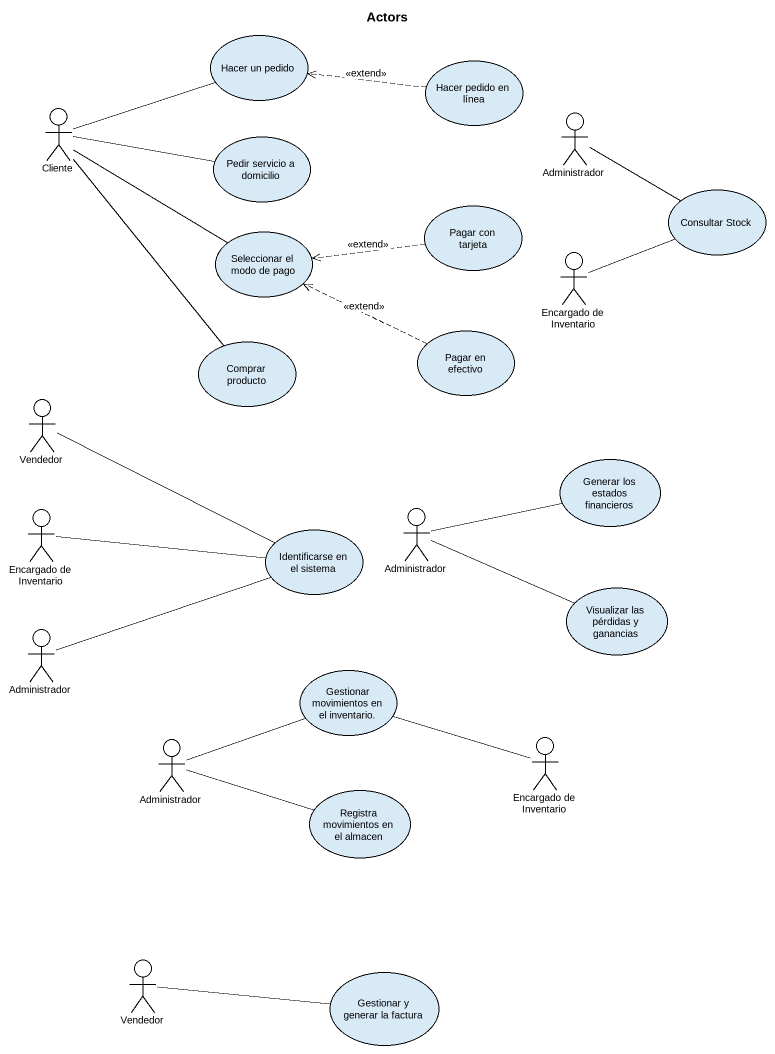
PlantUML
@startuml
title Actors
usecase "Hacer un pedido" as Hacer_un_pedido
usecase "Hacer pedido en línea" as Hacer_pedido_en_línea
actor Cliente
usecase "Pedir servicio a domicilio" as Pedir_servicio_a_domicilio
actor Administrador
usecase "Consultar Stock" as Consultar_Stock
usecase "Seleccionar el modo de pago" as Seleccionar_el_modo_de_pago
usecase "Pagar con tarjeta" as Pagar_con_tarjeta
actor "Encargado de Inventario" as Encargado_de_Inventario
usecase "Comprar producto" as Comprar_producto
usecase "Pagar en efectivo" as Pagar_en_efectivo
actor Vendedor
usecase "Generar los estados financieros" as Generar_los_estados
actor "Encargado de Inventario" as Encargado_de_Inventario_2
usecase "Identificarse en el sistema" as Identificarse_en_el_sistema
actor "Administrador" as Administrador_2
usecase "Visualizar las pérdidas y ganancias" as Visualizar_las_pérdidas_y
actor "Administrador" as Administrador_3
usecase "Gestionar movimientos en el inventario." as Gestionar_movimientos_en_el
actor "Administrador" as Administrador_4
actor "Encargado de Inventario" as Encargado_de_Inventario_3
usecase "Registra movimientos en el almacen" as Registra_movimientos_en_el
actor "Vendedor" as Vendedor_2
usecase "Gestionar y generar la factura" as Gestionar_y_generar_la
Hacer_pedido_en_línea .left.> Hacer_un_pedido : <<extend>>
Cliente -right- Hacer_un_pedido
Cliente -right- Pedir_servicio_a_domicilio
Cliente -right- Seleccionar_el_modo_de_pago
Cliente -- Comprar_producto
Administrador -right- Consultar_Stock
Pagar_con_tarjeta .left.> Seleccionar_el_modo_de_pago : <<extend>>
Encargado_de_Inventario -right- Consultar_Stock
Pagar_en_efectivo .left.> Seleccionar_el_modo_de_pago : <<extend>>
Vendedor -right- Identificarse_en_el_sistema
Encargado_de_Inventario_2 -right- Identificarse_en_el_sistema
Administrador_2 -right- Generar_los_estados
Administrador_2 -right- Visualizar_las_pérdidas_y
Administrador_3 -right- Identificarse_en_el_sistema
Administrador_4 -right- Gestionar_movimientos_en_el
Administrador_4 -right- Registra_movimientos_en_el
Encargado_de_Inventario_3 -left- Gestionar_movimientos_en_el
Vendedor_2 -right- Gestionar_y_generar_la
@enduml
